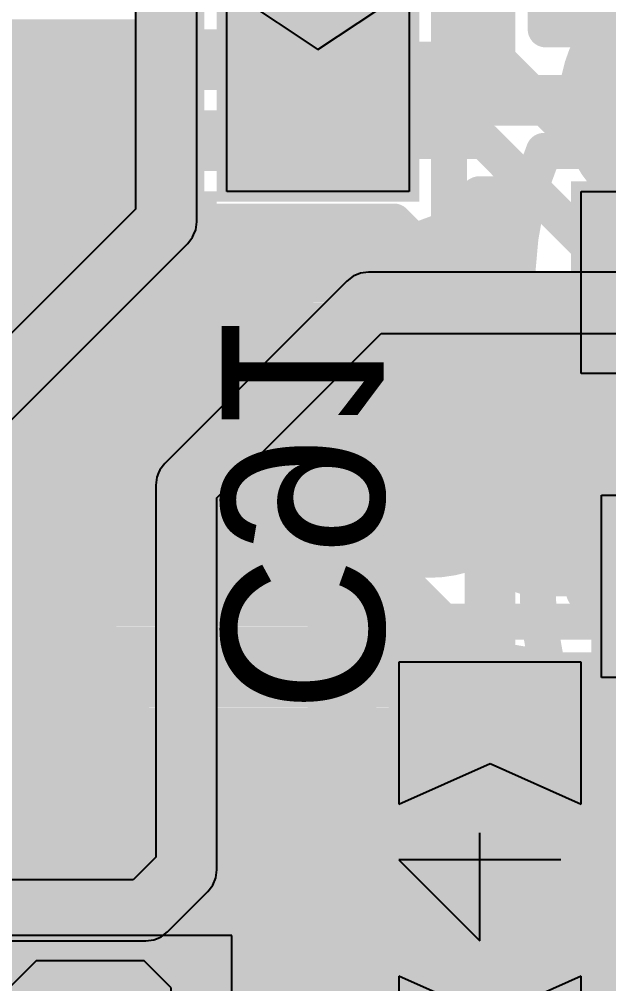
# Model space of a CAD drawing. Header units: millimetres. Extents: x 0.11 to 5.67, y 0.55 to 4.24.
# Drawn here: x 4.7293 to 4.8439, y 2.6658 to 2.8533 of the extents above; entities that cross this region are included whole.
import ezdxf

# ---------------------------------------------------------------- set-up
doc = ezdxf.new("R2010")
doc.units = ezdxf.units.MM
doc.header["$MEASUREMENT"] = 0
for name, color, linetype in [('BottomLayer', 5, 'Continuous'), ('BottomOverlay', 54, 'Continuous'), ('BottomPaste', 16, 'Continuous'), ('BottomSolder', 6, 'Continuous'), ('InternalPlane1', 76, 'Continuous'), ('InternalPlane2', 16, 'Continuous'), ('Mechanical3', 76, 'Continuous'), ('MultiLayer', 9, 'Continuous'), ('TopLayer', 1, 'Continuous'), ('TopOverlay', 2, 'Continuous'), ('TopPaste', 8, 'Continuous'), ('TopSolder', 216, 'Continuous'), ('ViaHoleLayer', 16, 'Continuous')]:
    doc.layers.add(name, color=color, linetype=linetype)

# ---------------------------------------------------------------- blocks, each defined once
blk = doc.blocks.new('CC0603_B_21')
at = {"layer": 'BottomLayer'}
for points in [[(-0.05315, -0.01772), (-0.01378, -0.01772), (-0.05315, 0.01772), (-0.01378, 0.01772)], [(0.05315, 0.01772), (0.01378, 0.01772), (0.05315, -0.01772), (0.01378, -0.01772)]]:
    blk.add_solid(points, dxfattribs=at)
at = {"layer": 'BottomOverlay', "const_width": 0.00701}
for points in [[(-0.06031, -0.02558, -0.201181), (-0.06035, 0.02547)], [(0.06042, 0.02547, -0.201181), (0.06038, -0.02558)]]:
    blk.add_lwpolyline(points, format="xyb", dxfattribs=at)
at = {"layer": 'BottomOverlay', "const_width": 0.0035}
for points in [[(-0.0621, 0.02547, 1), (-0.0586, 0.02547, 1)], [(-0.06172, 0.0255, 1), (-0.05821, 0.0255, 1)], [(0.05828, 0.0255, 1), (0.06179, 0.0255, 1)], [(0.05867, 0.02547, 1), (0.06217, 0.02547, 1)], [(-0.06206, -0.02558, 1), (-0.05856, -0.02558, 1)], [(-0.06179, -0.02559, 1), (-0.05829, -0.02559, 1)], [(0.05829, -0.02559, 1), (0.06179, -0.02559, 1)], [(0.05863, -0.02558, 1), (0.06213, -0.02558, 1)]]:
    blk.add_lwpolyline(points, format="xyb", close=True, dxfattribs=at)
at = {"layer": 'BottomOverlay', "const_width": 0.00701}
for points in [[(0.06004, 0.0255), (-0.05996, 0.0255)], [(0.06004, -0.02559), (-0.06004, -0.02559)]]:
    blk.add_lwpolyline(points, dxfattribs=at)
at = {"layer": 'BottomPaste'}
for p, q in [((-0.05315, -0.01772), (-0.05315, 0.01772)), ((-0.05315, 0.01772), (-0.01378, 0.01772)), ((-0.01378, 0.01772), (-0.02559, 0)), ((0.02559, 0), (0.01378, 0.01772)), ((0.01378, 0.01772), (0.05315, 0.01772)), ((0.05315, 0.01772), (0.05315, -0.01772)), ((-0.02559, 0), (-0.01378, -0.01772)), ((0.01378, -0.01772), (0.02559, 0)), ((-0.01378, -0.01772), (-0.05315, -0.01772)), ((0.05315, -0.01772), (0.01378, -0.01772))]:
    blk.add_line(p, q, dxfattribs=at)
at = {"layer": 'BottomSolder'}
for points in [[(-0.05512, -0.01969), (-0.01181, -0.01969), (-0.05512, 0.01969), (-0.01181, 0.01969)], [(0.05512, 0.01969), (0.01181, 0.01969), (0.05512, -0.01969), (0.01181, -0.01969)]]:
    blk.add_solid(points, dxfattribs=at)
at = {"layer": 'Mechanical3'}
for p, q in [((-0.0561, 0.0105), (-0.05085, 0.01575)), ((-0.05085, 0.01575), (-0.04036, 0.01575)), ((-0.04036, 0.01575), (-0.03511, 0.0105)), ((-0.02462, 0.0105), (-0.01937, 0.01575)), ((-0.01937, 0.01575), (-0.00887, 0.01575)), ((-0.00887, 0.01575), (-0.00363, 0.0105)), ((0.02786, 0.01575), (0.00687, 0.01575)), ((0.00687, 0.01575), (0.02786, -0.00524)), ((-0.0561, -0.01049), (-0.0561, 0.0105)), ((-0.00363, 0.0105), (-0.00363, -0.01049)), ((-0.02462, -0.00524), (-0.01937, 0.00001)), ((-0.01937, 0.00001), (-0.00363, 0.00001)), ((-0.02462, -0.01049), (-0.02462, -0.00524)), ((0.02786, -0.00524), (0.02786, -0.01049)), ((-0.05085, -0.01574), (-0.0561, -0.01049)), ((-0.03511, -0.01049), (-0.04036, -0.01574)), ((-0.01937, -0.01574), (-0.02462, -0.01049)), ((-0.00363, -0.01049), (-0.00887, -0.01574)), ((0.01212, -0.01574), (0.00687, -0.01049)), ((0.02786, -0.01049), (0.02261, -0.01574)), ((-0.04036, -0.01574), (-0.05085, -0.01574)), ((-0.00887, -0.01574), (-0.01937, -0.01574)), ((0.02261, -0.01574), (0.01212, -0.01574))]:
    blk.add_line(p, q, dxfattribs=at)
blk = doc.blocks.new('CC0603_B_22')
at = {"layer": 'BottomLayer'}
for points in [[(-0.05315, -0.01772), (-0.01378, -0.01772), (-0.05315, 0.01772), (-0.01378, 0.01772)], [(0.05315, 0.01772), (0.01378, 0.01772), (0.05315, -0.01772), (0.01378, -0.01772)]]:
    blk.add_solid(points, dxfattribs=at)
at = {"layer": 'BottomOverlay', "const_width": 0.00701}
for points in [[(-0.06031, -0.02558, -0.201181), (-0.06035, 0.02547)], [(0.06042, 0.02547, -0.201181), (0.06038, -0.02558)]]:
    blk.add_lwpolyline(points, format="xyb", dxfattribs=at)
at = {"layer": 'BottomOverlay', "const_width": 0.0035}
for points in [[(-0.0621, 0.02547, 1), (-0.0586, 0.02547, 1)], [(-0.06172, 0.0255, 1), (-0.05821, 0.0255, 1)], [(0.05828, 0.0255, 1), (0.06179, 0.0255, 1)], [(0.05867, 0.02547, 1), (0.06217, 0.02547, 1)], [(-0.06206, -0.02558, 1), (-0.05856, -0.02558, 1)], [(-0.06179, -0.02559, 1), (-0.05829, -0.02559, 1)], [(0.05829, -0.02559, 1), (0.06179, -0.02559, 1)], [(0.05863, -0.02558, 1), (0.06213, -0.02558, 1)]]:
    blk.add_lwpolyline(points, format="xyb", close=True, dxfattribs=at)
at = {"layer": 'BottomOverlay', "const_width": 0.00701}
for points in [[(0.06004, 0.0255), (-0.05996, 0.0255)], [(0.06004, -0.02559), (-0.06004, -0.02559)]]:
    blk.add_lwpolyline(points, dxfattribs=at)
at = {"layer": 'BottomPaste'}
for p, q in [((-0.05315, -0.01772), (-0.05315, 0.01772)), ((-0.05315, 0.01772), (-0.01378, 0.01772)), ((-0.01378, 0.01772), (-0.02559, 0)), ((0.02559, 0), (0.01378, 0.01772)), ((0.01378, 0.01772), (0.05315, 0.01772)), ((0.05315, 0.01772), (0.05315, -0.01772)), ((-0.02559, 0), (-0.01378, -0.01772)), ((0.01378, -0.01772), (0.02559, 0)), ((-0.01378, -0.01772), (-0.05315, -0.01772)), ((0.05315, -0.01772), (0.01378, -0.01772))]:
    blk.add_line(p, q, dxfattribs=at)
at = {"layer": 'BottomSolder'}
for points in [[(-0.05512, -0.01969), (-0.01181, -0.01969), (-0.05512, 0.01969), (-0.01181, 0.01969)], [(0.05512, 0.01969), (0.01181, 0.01969), (0.05512, -0.01969), (0.01181, -0.01969)]]:
    blk.add_solid(points, dxfattribs=at)
at = {"layer": 'Mechanical3'}
for p, q in [((-0.0561, 0.0105), (-0.05085, 0.01575)), ((-0.05085, 0.01575), (-0.04036, 0.01575)), ((-0.04036, 0.01575), (-0.03511, 0.0105)), ((-0.02462, 0.0105), (-0.01937, 0.01575)), ((-0.01937, 0.01575), (-0.00887, 0.01575)), ((-0.00887, 0.01575), (-0.00363, 0.0105)), ((0.00687, 0.01575), (0.01736, 0.01575)), ((0.01736, 0.01575), (0.01212, 0.01575)), ((0.01212, 0.01575), (0.01212, -0.01574)), ((-0.0561, -0.01049), (-0.0561, 0.0105)), ((-0.00363, 0.0105), (-0.00363, -0.01049)), ((-0.02462, -0.00524), (-0.01937, 0.00001)), ((-0.01937, 0.00001), (-0.00363, 0.00001)), ((-0.02462, -0.01049), (-0.02462, -0.00524)), ((-0.05085, -0.01574), (-0.0561, -0.01049)), ((-0.03511, -0.01049), (-0.04036, -0.01574)), ((-0.01937, -0.01574), (-0.02462, -0.01049)), ((-0.00363, -0.01049), (-0.00887, -0.01574)), ((0.01212, -0.01574), (0.00687, -0.01049)), ((-0.04036, -0.01574), (-0.05085, -0.01574)), ((-0.00887, -0.01574), (-0.01937, -0.01574))]:
    blk.add_line(p, q, dxfattribs=at)
blk = doc.blocks.new('RC0603_B_120')
at = {"layer": 'BottomLayer'}
for points in [[(-0.04429, -0.01772), (-0.01673, -0.01772), (-0.04429, 0.01772), (-0.01673, 0.01772)], [(0.04427, 0.01772), (0.01671, 0.01772), (0.04427, -0.01772), (0.01671, -0.01772)]]:
    blk.add_solid(points, dxfattribs=at)
at = {"layer": 'BottomOverlay', "const_width": 0.00701}
for points in [[(-0.05217, 0.02559), (-0.05217, -0.02559)], [(0.05217, 0.02559), (-0.05217, 0.02559)], [(0.05217, 0.02559), (0.05217, -0.02559)], [(0.05217, -0.02559), (-0.05217, -0.02559)]]:
    blk.add_lwpolyline(points, dxfattribs=at)
at = {"layer": 'BottomOverlay', "const_width": 0.0035}
for points in [[(-0.05392, 0.02559, 1), (-0.05041, 0.02559, 1)], [(-0.05392, 0.02559, 1), (-0.05041, 0.02559, 1)], [(0.05041, 0.02559, 1), (0.05392, 0.02559, 1)], [(0.05041, 0.02559, 1), (0.05392, 0.02559, 1)], [(-0.05392, -0.02559, 1), (-0.05041, -0.02559, 1)], [(-0.05392, -0.02559, 1), (-0.05041, -0.02559, 1)], [(0.05041, -0.02559, 1), (0.05392, -0.02559, 1)], [(0.05041, -0.02559, 1), (0.05392, -0.02559, 1)]]:
    blk.add_lwpolyline(points, format="xyb", close=True, dxfattribs=at)
at = {"layer": 'BottomPaste'}
for p, q in [((-0.04429, -0.01772), (-0.04429, 0.01772)), ((-0.04429, 0.01772), (-0.01673, 0.01772)), ((-0.01673, 0.01772), (-0.02461, 0)), ((0.02458, 0), (0.01671, 0.01772)), ((0.01671, 0.01772), (0.04427, 0.01772)), ((0.04427, 0.01772), (0.04427, -0.01772)), ((-0.02461, 0), (-0.01673, -0.01772)), ((0.01671, -0.01772), (0.02458, 0)), ((-0.01673, -0.01772), (-0.04429, -0.01772)), ((0.04427, -0.01772), (0.01671, -0.01772))]:
    blk.add_line(p, q, dxfattribs=at)
at = {"layer": 'BottomSolder'}
for points in [[(-0.04626, -0.01969), (-0.01476, -0.01969), (-0.04626, 0.01969), (-0.01476, 0.01969)], [(0.04624, 0.01969), (0.01474, 0.01969), (0.04624, -0.01969), (0.01474, -0.01969)]]:
    blk.add_solid(points, dxfattribs=at)
at = {"layer": 'Mechanical3'}
for p, q in [((-0.04528, 0.01575), (-0.04528, -0.01574)), ((-0.03478, 0.00525), (-0.02429, 0.01575)), ((-0.00854, 0.01575), (-0.01379, 0.0105)), ((0.00195, 0.01575), (-0.00854, 0.01575)), ((0.0072, 0.0105), (0.00195, 0.01575)), ((0.0177, 0.0105), (0.02294, 0.01575)), ((0.02294, 0.01575), (0.03344, 0.01575)), ((0.03344, 0.01575), (0.03869, 0.0105)), ((0.0072, 0.00001), (0.0072, 0.0105)), ((0.0177, 0.00001), (0.0177, 0.0105)), ((0.03869, 0.0105), (0.03869, 0.00525)), ((-0.02953, 0.00525), (-0.04528, 0.00525)), ((-0.02429, 0.00001), (-0.02953, 0.00525)), ((0.03869, 0.00525), (0.03344, 0.00001)), ((-0.02429, -0.01049), (-0.02429, 0.00001)), ((-0.01379, -0.01574), (-0.01379, 0.00001)), ((-0.01379, 0.00001), (-0.00329, -0.00524)), ((0.00195, -0.00524), (0.0072, 0.00001)), ((0.02819, -0.01049), (0.0177, 0.00001)), ((0.03344, 0.00001), (0.0177, 0.00001)), ((-0.00329, -0.00524), (0.00195, -0.00524)), ((-0.02953, -0.01574), (-0.02429, -0.01049)), ((0.03869, -0.01574), (0.02819, -0.01049)), ((-0.04528, -0.01574), (-0.02953, -0.01574)), ((0.0072, -0.01574), (-0.01379, -0.01574))]:
    blk.add_line(p, q, dxfattribs=at)
blk = doc.blocks.new('L0603_179')
at = {"layer": 'Mechanical3'}
for p, q in [((-0.04134, 0.01771), (-0.04134, -0.01378)), ((0.00589, 0.01771), (-0.00985, 0.00196)), ((0.00589, -0.01378), (0.00589, 0.01771)), ((-0.00985, 0.00196), (0.01114, 0.00196)), ((-0.04134, -0.01378), (-0.02035, -0.01378))]:
    blk.add_line(p, q, dxfattribs=at)
at = {"layer": 'TopLayer'}
for points in [[(-0.04429, -0.01772), (-0.01673, -0.01772), (-0.04429, 0.01772), (-0.01673, 0.01772)], [(0.04427, 0.01772), (0.01671, 0.01772), (0.04427, -0.01772), (0.01671, -0.01772)]]:
    blk.add_solid(points, dxfattribs=at)
at = {"layer": 'TopOverlay', "const_width": 0.00701}
for points in [[(-0.05217, 0.02559), (0.05217, 0.02559)], [(-0.05217, 0.02559), (-0.05217, -0.02559)], [(0.05217, 0.02559), (0.05217, -0.02559)], [(-0.05217, -0.02559), (0.05217, -0.02559)]]:
    blk.add_lwpolyline(points, dxfattribs=at)
at = {"layer": 'TopOverlay', "const_width": 0.0035}
for points in [[(-0.05392, 0.02559, 1), (-0.05041, 0.02559, 1)], [(-0.05392, 0.02559, 1), (-0.05041, 0.02559, 1)], [(0.05041, 0.02559, 1), (0.05392, 0.02559, 1)], [(0.05041, 0.02559, 1), (0.05392, 0.02559, 1)], [(-0.05392, -0.02559, 1), (-0.05041, -0.02559, 1)], [(-0.05392, -0.02559, 1), (-0.05041, -0.02559, 1)], [(0.05041, -0.02559, 1), (0.05392, -0.02559, 1)], [(0.05041, -0.02559, 1), (0.05392, -0.02559, 1)]]:
    blk.add_lwpolyline(points, format="xyb", close=True, dxfattribs=at)
at = {"layer": 'TopPaste'}
for p, q in [((-0.04429, 0.01772), (-0.04429, -0.01772)), ((-0.01673, 0.01772), (-0.04429, 0.01772)), ((-0.02461, 0), (-0.01673, 0.01772)), ((0.04427, 0.01772), (0.01671, 0.01772)), ((0.01671, 0.01772), (0.02458, 0)), ((0.04427, -0.01772), (0.04427, 0.01772)), ((-0.01673, -0.01772), (-0.02461, 0)), ((0.02458, 0), (0.01671, -0.01772)), ((-0.04429, -0.01772), (-0.01673, -0.01772)), ((0.01671, -0.01772), (0.04427, -0.01772))]:
    blk.add_line(p, q, dxfattribs=at)
at = {"layer": 'TopSolder'}
for points in [[(-0.04626, -0.01969), (-0.01476, -0.01969), (-0.04626, 0.01969), (-0.01476, 0.01969)], [(0.04624, 0.01969), (0.01474, 0.01969), (0.04624, -0.01969), (0.01474, -0.01969)]]:
    blk.add_solid(points, dxfattribs=at)
blk = doc.blocks.new('QFN48_ISL_189')
at = {"layer": 'TopLayer'}
for points in [[(0.14862, 0.0128), (0.1565, 0.0128), (0.14862, 0.04035), (0.1565, 0.04035)], [(0.16437, 0.0128), (0.17224, 0.0128), (0.16437, 0.04035), (0.17224, 0.04035)], [(0.18012, 0.0128), (0.18799, 0.0128), (0.18012, 0.04035), (0.18799, 0.04035)], [(0.19587, 0.0128), (0.20374, 0.0128), (0.19587, 0.04035), (0.20374, 0.04035)]]:
    blk.add_solid(points, dxfattribs=at)
at = {"layer": 'TopOverlay', "const_width": 0.00787}
for points in [[(0.22638, 0.02756), (0.21161, 0.02756)], [(0.22638, 0.01083), (0.22638, 0.02756)]]:
    blk.add_lwpolyline(points, dxfattribs=at)
at = {"layer": 'TopOverlay', "const_width": 0.00394}
for points in [[(0.20965, 0.02756, 1), (0.21358, 0.02756, 1)], [(0.22441, 0.02756, 1), (0.22835, 0.02756, 1)], [(0.22441, 0.02756, 1), (0.22835, 0.02756, 1)], [(0.22441, 0.01083, 1), (0.22835, 0.01083, 1)]]:
    blk.add_lwpolyline(points, format="xyb", close=True, dxfattribs=at)
at = {"layer": 'TopPaste'}
for points in [[(0.14862, 0.0128), (0.1565, 0.0128), (0.14862, 0.04035), (0.1565, 0.04035)], [(0.16437, 0.0128), (0.17224, 0.0128), (0.16437, 0.04035), (0.17224, 0.04035)], [(0.18012, 0.0128), (0.18799, 0.0128), (0.18012, 0.04035), (0.18799, 0.04035)], [(0.19587, 0.0128), (0.20374, 0.0128), (0.19587, 0.04035), (0.20374, 0.04035)]]:
    blk.add_solid(points, dxfattribs=at)
at = {"layer": 'TopSolder'}
for points in [[(0.14665, 0.01083), (0.15846, 0.01083), (0.14665, 0.04232), (0.15846, 0.04232)], [(0.1624, 0.01083), (0.17421, 0.01083), (0.1624, 0.04232), (0.17421, 0.04232)], [(0.17815, 0.01083), (0.18996, 0.01083), (0.17815, 0.04232), (0.18996, 0.04232)], [(0.1939, 0.01083), (0.20571, 0.01083), (0.1939, 0.04232), (0.20571, 0.04232)], [(0.24213, -0.00591), (0.24213, 0.00591), (0.21063, -0.00591), (0.21063, 0.00591)]]:
    blk.add_solid(points, dxfattribs=at)
blk = doc.blocks.new('CC0603_B_224')
at = {"layer": 'BottomLayer'}
for points in [[(-0.05315, -0.01772), (-0.01378, -0.01772), (-0.05315, 0.01772), (-0.01378, 0.01772)], [(0.05315, 0.01772), (0.01378, 0.01772), (0.05315, -0.01772), (0.01378, -0.01772)]]:
    blk.add_solid(points, dxfattribs=at)
at = {"layer": 'BottomOverlay', "const_width": 0.00701}
for points in [[(-0.06031, -0.02558, -0.201181), (-0.06035, 0.02547)], [(0.06042, 0.02547, -0.201181), (0.06038, -0.02558)]]:
    blk.add_lwpolyline(points, format="xyb", dxfattribs=at)
at = {"layer": 'BottomOverlay', "const_width": 0.0035}
for points in [[(-0.0621, 0.02547, 1), (-0.0586, 0.02547, 1)], [(-0.06172, 0.0255, 1), (-0.05821, 0.0255, 1)], [(0.05828, 0.0255, 1), (0.06179, 0.0255, 1)], [(0.05867, 0.02547, 1), (0.06217, 0.02547, 1)], [(-0.06206, -0.02558, 1), (-0.05856, -0.02558, 1)], [(-0.06179, -0.02559, 1), (-0.05829, -0.02559, 1)], [(0.05829, -0.02559, 1), (0.06179, -0.02559, 1)], [(0.05863, -0.02558, 1), (0.06213, -0.02558, 1)]]:
    blk.add_lwpolyline(points, format="xyb", close=True, dxfattribs=at)
at = {"layer": 'BottomOverlay', "const_width": 0.00701}
for points in [[(0.06004, 0.0255), (-0.05996, 0.0255)], [(0.06004, -0.02559), (-0.06004, -0.02559)]]:
    blk.add_lwpolyline(points, dxfattribs=at)
at = {"layer": 'BottomPaste'}
for p, q in [((-0.05315, -0.01772), (-0.05315, 0.01772)), ((-0.05315, 0.01772), (-0.01378, 0.01772)), ((-0.01378, 0.01772), (-0.02559, 0)), ((0.02559, 0), (0.01378, 0.01772)), ((0.01378, 0.01772), (0.05315, 0.01772)), ((0.05315, 0.01772), (0.05315, -0.01772)), ((-0.02559, 0), (-0.01378, -0.01772)), ((0.01378, -0.01772), (0.02559, 0)), ((-0.01378, -0.01772), (-0.05315, -0.01772)), ((0.05315, -0.01772), (0.01378, -0.01772))]:
    blk.add_line(p, q, dxfattribs=at)
at = {"layer": 'BottomSolder'}
for points in [[(-0.05512, -0.01969), (-0.01181, -0.01969), (-0.05512, 0.01969), (-0.01181, 0.01969)], [(0.05512, 0.01969), (0.01181, 0.01969), (0.05512, -0.01969), (0.01181, -0.01969)]]:
    blk.add_solid(points, dxfattribs=at)
at = {"layer": 'Mechanical3'}
for p, q in [((-0.0561, 0.0105), (-0.05085, 0.01575)), ((-0.05085, 0.01575), (-0.04036, 0.01575)), ((-0.04036, 0.01575), (-0.03511, 0.0105)), ((-0.01937, 0.01575), (-0.02462, 0.0105)), ((-0.00887, 0.01575), (-0.01937, 0.01575)), ((-0.00363, 0.0105), (-0.00887, 0.01575)), ((0.01212, 0.01575), (0.00687, 0.0105)), ((0.02261, 0.01575), (0.01212, 0.01575)), ((0.02786, 0.0105), (0.02261, 0.01575)), ((-0.0561, -0.01049), (-0.0561, 0.0105)), ((-0.00363, 0.00001), (-0.00363, 0.0105)), ((0.00687, 0.0105), (0.00687, 0.00525)), ((0.02786, 0.00525), (0.02786, 0.0105)), ((0.00687, 0.00525), (0.01212, 0.00001)), ((0.02261, 0.00001), (0.02786, 0.00525)), ((-0.02462, -0.01574), (-0.02462, 0.00001)), ((-0.02462, 0.00001), (-0.01412, -0.00524)), ((-0.00887, -0.00524), (-0.00363, 0.00001)), ((0.01212, 0.00001), (0.00687, -0.00524)), ((0.01212, 0.00001), (0.02261, 0.00001)), ((0.02786, -0.00524), (0.02261, 0.00001)), ((-0.01412, -0.00524), (-0.00887, -0.00524)), ((0.00687, -0.00524), (0.00687, -0.01049)), ((0.02786, -0.01049), (0.02786, -0.00524)), ((-0.05085, -0.01574), (-0.0561, -0.01049)), ((-0.03511, -0.01049), (-0.04036, -0.01574)), ((0.00687, -0.01049), (0.01212, -0.01574)), ((0.02261, -0.01574), (0.02786, -0.01049)), ((-0.04036, -0.01574), (-0.05085, -0.01574)), ((-0.00363, -0.01574), (-0.02462, -0.01574)), ((0.01212, -0.01574), (0.02261, -0.01574))]:
    blk.add_line(p, q, dxfattribs=at)
blk = doc.blocks.new('CC0805_226')
at = {"layer": 'Mechanical3'}
for p, q in [((-0.0479, 0.01672), (-0.05315, 0.01147)), ((-0.03741, 0.01672), (-0.0479, 0.01672)), ((-0.03216, 0.01147), (-0.03741, 0.01672)), ((-0.00067, 0.01672), (-0.02166, 0.01672)), ((-0.02166, 0.01672), (-0.02166, 0.00098)), ((0.03081, 0.01672), (0.02032, 0.01147)), ((-0.05315, 0.01147), (-0.05315, -0.00952)), ((0.02032, 0.01147), (0.00982, 0.00098)), ((-0.02166, 0.00098), (-0.01117, 0.00623)), ((-0.01117, 0.00623), (-0.00592, 0.00623)), ((-0.00592, 0.00623), (-0.00067, 0.00098)), ((-0.00067, 0.00098), (-0.00067, -0.00952)), ((0.00982, 0.00098), (0.00982, -0.00952)), ((0.02557, 0.00098), (0.00982, 0.00098)), ((0.03081, -0.00427), (0.02557, 0.00098)), ((0.03081, -0.00952), (0.03081, -0.00427)), ((-0.05315, -0.00952), (-0.0479, -0.01476)), ((-0.03741, -0.01476), (-0.03216, -0.00952)), ((-0.01642, -0.01476), (-0.02166, -0.00952)), ((-0.00067, -0.00952), (-0.00592, -0.01476)), ((0.00982, -0.00952), (0.01507, -0.01476)), ((0.02557, -0.01476), (0.03081, -0.00952)), ((-0.0479, -0.01476), (-0.03741, -0.01476)), ((-0.00592, -0.01476), (-0.01642, -0.01476)), ((0.01507, -0.01476), (0.02557, -0.01476))]:
    blk.add_line(p, q, dxfattribs=at)
at = {"layer": 'TopLayer'}
for points in [[(-0.05807, 0.02854), (-0.05807, -0.02854), (-0.0128, 0.02854), (-0.0128, -0.02854)], [(0.05807, -0.02854), (0.05807, 0.02854), (0.0128, -0.02854), (0.0128, 0.02854)]]:
    blk.add_solid(points, dxfattribs=at)
at = {"layer": 'TopOverlay', "const_width": 0.00394}
for points in [[(-0.06496, -0.03543), (-0.06496, 0.03543)], [(0.06496, 0.03543), (-0.06496, 0.03543)], [(0.06496, -0.03543), (0.06496, 0.03543)], [(0.06496, -0.03543), (-0.06496, -0.03543)]]:
    blk.add_lwpolyline(points, dxfattribs=at)
at = {"layer": 'TopOverlay', "const_width": 0.00197}
for points in [[(-0.06594, 0.03543, 1), (-0.06398, 0.03543, 1)], [(-0.06594, 0.03543, 1), (-0.06398, 0.03543, 1)], [(0.06398, 0.03543, 1), (0.06594, 0.03543, 1)], [(0.06398, 0.03543, 1), (0.06594, 0.03543, 1)], [(-0.06594, -0.03543, 1), (-0.06398, -0.03543, 1)], [(-0.06594, -0.03543, 1), (-0.06398, -0.03543, 1)], [(0.06398, -0.03543, 1), (0.06594, -0.03543, 1)], [(0.06398, -0.03543, 1), (0.06594, -0.03543, 1)]]:
    blk.add_lwpolyline(points, format="xyb", close=True, dxfattribs=at)
at = {"layer": 'TopPaste'}
for p, q in [((-0.0128, 0.02854), (-0.05807, 0.02854)), ((-0.05807, 0.02854), (-0.05807, -0.02854)), ((-0.02559, 0), (-0.0128, 0.02854)), ((0.05807, 0.02854), (0.0128, 0.02854)), ((0.0128, 0.02854), (0.02559, 0)), ((0.05807, -0.02854), (0.05807, 0.02854)), ((-0.0128, -0.02854), (-0.02559, 0)), ((0.02559, 0), (0.0128, -0.02854)), ((-0.05807, -0.02854), (-0.0128, -0.02854)), ((0.0128, -0.02854), (0.05807, -0.02854))]:
    blk.add_line(p, q, dxfattribs=at)
at = {"layer": 'TopSolder'}
for points in [[(-0.06004, 0.03051), (-0.06004, -0.03051), (-0.01083, 0.03051), (-0.01083, -0.03051)], [(0.06004, -0.03051), (0.06004, 0.03051), (0.01083, -0.03051), (0.01083, 0.03051)]]:
    blk.add_solid(points, dxfattribs=at)

msp = doc.modelspace()

# ---------------------------------------------------------------- linework, layer by layer
at = {"layer": 'BottomLayer'}
for points, const_width in [([(4.82087, 2.84154), (4.82087, 2.95276)], 0.00984), ([(4.75591, 2.8061), (4.75591, 2.87303)], 0.00787), ([(4.67717, 2.8494), (4.75591, 2.8494)], 0.00787), ([(4.82087, 2.84154), (4.8248, 2.8376)], 0.00984), ([(4.67717, 2.84153), (4.75591, 2.84153)], 0.00787), ([(4.7874, 2.83957), (4.78937, 2.8376)], 0.00984), ([(4.78937, 2.8376), (4.8248, 2.8376)], 0.00984), ([(4.8248, 2.8376), (4.86024, 2.8376)], 0.00984), ([(4.67717, 2.83365), (4.75591, 2.83365)], 0.00787), ([(4.67717, 2.82578), (4.75591, 2.82578)], 0.00787), ([(4.67717, 2.81791), (4.75591, 2.81791)], 0.00787), ([(4.8189, 2.8061), (4.8189, 2.8189)], 0.00787), ([(4.8189, 2.8189), (4.8248, 2.8189)], 0.00787), ([(4.8189, 2.81791), (4.8248, 2.81791)], 0.00787), ([(4.8248, 2.79084), (4.8248, 2.8189)], 0.00787), ([(4.67717, 2.81003), (4.75591, 2.81003)], 0.00787), ([(4.8189, 2.81003), (4.8248, 2.81003)], 0.00787), ([(4.75591, 2.8061), (4.8189, 2.8061)], 0.00787), ([(4.67717, 2.80216), (4.8248, 2.80216)], 0.00787), ([(4.67913, 2.79428), (4.7992, 2.79428)], 0.00787), ([(4.81891, 2.79428), (4.8248, 2.79428)], 0.00787), ([(4.67913, 2.78641), (4.78888, 2.78641)], 0.00787), ([(4.67913, 2.77854), (4.7847, 2.77854)], 0.00787), ([(4.80906, 2.77067), (4.81012, 2.77067)], 0.01969), ([(4.81012, 2.77067), (4.82981, 2.75098)], 0.01969), ([(4.67913, 2.77066), (4.78346, 2.77066)], 0.00787), ([(4.67913, 2.76279), (4.78471, 2.76279)], 0.00787), ([(4.82981, 2.75098), (4.85433, 2.75098)], 0.01969), ([(4.67913, 2.75491), (4.78889, 2.75491)], 0.00787), ([(4.67913, 2.74704), (4.79923, 2.74704)], 0.00787), ([(4.80101, 2.74638), (4.8131, 2.73428)], 0.00787), ([(4.73755, 2.73917), (4.80822, 2.73917)], 0.00787), ([(4.74623, 2.73129), (4.81676, 2.73129)], 0.00787), ([(4.82874, 2.71161), (4.82874, 2.72739)], 0.00787), ([(4.74986, 2.72342), (4.82874, 2.72342)], 0.00787), ([(4.75071, 2.71554), (4.82874, 2.71554)], 0.00787), ([(4.82874, 2.71161), (4.89567, 2.71161)], 0.00787), ([(4.74906, 2.70767), (5.19094, 2.70767)], 0.00787), ([(4.74429, 2.6998), (5.19094, 2.6998)], 0.00787), ([(4.73122, 2.69192), (5.19094, 2.69192)], 0.00787), ([(4.67821, 2.68405), (5.19094, 2.68405)], 0.00787), ([(4.67185, 2.67617), (5.19094, 2.67617)], 0.00787), ([(4.57843, 2.6683), (5.19094, 2.6683)], 0.00787)]:
    msp.add_lwpolyline(points, dxfattribs=dict(at, const_width=const_width))
for points, const_width in [([(4.75394, 2.8494, 1), (4.75787, 2.8494, 1)], 0.00394), ([(4.81841, 2.84154, 1), (4.82333, 2.84154, 1)], 0.00492), ([(4.81841, 2.84154, 1), (4.82333, 2.84154, 1)], 0.00492), ([(4.75394, 2.84153, 1), (4.75787, 2.84153, 1)], 0.00394), ([(4.78494, 2.83957, 1), (4.78986, 2.83957, 1)], 0.00492), ([(4.78691, 2.8376, 1), (4.79183, 2.8376, 1)], 0.00492), ([(4.78691, 2.8376, 1), (4.79183, 2.8376, 1)], 0.00492), ([(4.82234, 2.8376, 1), (4.82726, 2.8376, 1)], 0.00492), ([(4.82234, 2.8376, 1), (4.82726, 2.8376, 1)], 0.00492), ([(4.82234, 2.8376, 1), (4.82726, 2.8376, 1)], 0.00492), ([(4.75394, 2.83365, 1), (4.75787, 2.83365, 1)], 0.00394), ([(4.75394, 2.82578, 1), (4.75787, 2.82578, 1)], 0.00394), ([(4.75394, 2.81791, 1), (4.75787, 2.81791, 1)], 0.00394), ([(4.81693, 2.8189, 1), (4.82087, 2.8189, 1)], 0.00394), ([(4.81693, 2.8189, 1), (4.82087, 2.8189, 1)], 0.00394), ([(4.81693, 2.81791, 1), (4.82087, 2.81791, 1)], 0.00394), ([(4.82283, 2.8189, 1), (4.82677, 2.8189, 1)], 0.00394), ([(4.82283, 2.8189, 1), (4.82677, 2.8189, 1)], 0.00394), ([(4.82283, 2.81791, 1), (4.82677, 2.81791, 1)], 0.00394), ([(4.75394, 2.81003, 1), (4.75787, 2.81003, 1)], 0.00394), ([(4.81693, 2.81003, 1), (4.82087, 2.81003, 1)], 0.00394), ([(4.82283, 2.81003, 1), (4.82677, 2.81003, 1)], 0.00394), ([(4.75394, 2.8061, 1), (4.75787, 2.8061, 1)], 0.00394), ([(4.75394, 2.8061, 1), (4.75787, 2.8061, 1)], 0.00394), ([(4.81693, 2.8061, 1), (4.82087, 2.8061, 1)], 0.00394), ([(4.81693, 2.8061, 1), (4.82087, 2.8061, 1)], 0.00394), ([(4.82283, 2.80216, 1), (4.82677, 2.80216, 1)], 0.00394), ([(4.79723, 2.79428, 1), (4.80116, 2.79428, 1)], 0.00394), ([(4.81695, 2.79428, 1), (4.82088, 2.79428, 1)], 0.00394), ([(4.82283, 2.79428, 1), (4.82677, 2.79428, 1)], 0.00394), ([(4.82283, 2.79084, 1), (4.82677, 2.79084, 1)], 0.00394), ([(4.82283, 2.79084, 1), (4.82677, 2.79084, 1)], 0.00394), ([(4.78691, 2.78641, 1), (4.79085, 2.78641, 1)], 0.00394), ([(4.78274, 2.77854, 1), (4.78667, 2.77854, 1)], 0.00394), ([(4.80315, 2.77067, 1), (4.81496, 2.77067, 1)], 0.01181), ([(4.80413, 2.77067, 1), (4.81398, 2.77067, 1)], 0.00984), ([(4.8052, 2.77067, 1), (4.81504, 2.77067, 1)], 0.00984), ([(4.8052, 2.77067, 1), (4.81504, 2.77067, 1)], 0.00984), ([(4.7815, 2.77066, 1), (4.78543, 2.77066, 1)], 0.00394), ([(4.78274, 2.76279, 1), (4.78668, 2.76279, 1)], 0.00394), ([(4.82488, 2.75098, 1), (4.83473, 2.75098, 1)], 0.00984), ([(4.82488, 2.75098, 1), (4.83473, 2.75098, 1)], 0.00984), ([(4.78692, 2.75491, 1), (4.79086, 2.75491, 1)], 0.00394), ([(4.79726, 2.74704, 1), (4.8012, 2.74704, 1)], 0.00394), ([(4.79904, 2.74638, 1), (4.80297, 2.74638, 1)], 0.00394), ([(4.79904, 2.74638, 1), (4.80297, 2.74638, 1)], 0.00394), ([(4.75074, 2.71678, 1), (4.69956, 2.71678, 1)], 0.00787), ([(4.73558, 2.73917, 1), (4.73952, 2.73917, 1)], 0.00394), ([(4.80625, 2.73917, 1), (4.81019, 2.73917, 1)], 0.00394), ([(4.81113, 2.73428, 1), (4.81507, 2.73428, 1)], 0.00394), ([(4.81113, 2.73428, 1), (4.81507, 2.73428, 1)], 0.00394), ([(4.81113, 2.73428, 1), (4.81507, 2.73428, 1)], 0.00394), ([(4.74426, 2.73129, 1), (4.74819, 2.73129, 1)], 0.00394), ([(4.81479, 2.73129, 1), (4.81873, 2.73129, 1)], 0.00394), ([(4.82677, 2.72739, 1), (4.83071, 2.72739, 1)], 0.00394), ([(4.82677, 2.72739, 1), (4.83071, 2.72739, 1)], 0.00394), ([(4.82677, 2.72739, 1), (4.83071, 2.72739, 1)], 0.00394), ([(4.71924, 2.71678, 1), (4.73105, 2.71678, 1)], 0.01181), ([(4.74789, 2.72342, 1), (4.75183, 2.72342, 1)], 0.00394), ([(4.82677, 2.72342, 1), (4.83071, 2.72342, 1)], 0.00394), ([(4.74877, 2.71678, 1), (4.75271, 2.71678, 1)], 0.00394), ([(4.74874, 2.71554, 1), (4.75268, 2.71554, 1)], 0.00394), ([(4.82677, 2.71554, 1), (4.83071, 2.71554, 1)], 0.00394), ([(4.82677, 2.71161, 1), (4.83071, 2.71161, 1)], 0.00394), ([(4.82677, 2.71161, 1), (4.83071, 2.71161, 1)], 0.00394), ([(4.74709, 2.70767, 1), (4.75103, 2.70767, 1)], 0.00394), ([(4.74232, 2.6998, 1), (4.74626, 2.6998, 1)], 0.00394), ([(4.72925, 2.69192, 1), (4.73319, 2.69192, 1)], 0.00394)]:
    msp.add_lwpolyline(points, format="xyb", close=True, dxfattribs=dict(at, const_width=const_width))
at = {"layer": 'BottomLayer', "const_width": 0.00787}
for points in [[(4.80101, 2.74638, -1.188021), (4.8248, 2.79084)], [(4.82874, 2.72739, -0.187215), (4.8131, 2.73428)], [(4.82874, 2.72739, -0.187215), (4.8131, 2.73428)]]:
    msp.add_lwpolyline(points, format="xyb", dxfattribs=at)
at = {"layer": 'InternalPlane1', "const_width": 0.02591}
for points in [[(4.84728, 2.8376, 1), (4.87319, 2.8376, 1)], [(4.7961, 2.77067, 1), (4.82201, 2.77067, 1)], [(4.7122, 2.71678, 1), (4.7381, 2.71678, 1)]]:
    msp.add_lwpolyline(points, format="xyb", close=True, dxfattribs=at)
at = {"layer": 'InternalPlane2'}
for p, q in [((4.76383, 2.81398), (4.76383, 2.98327)), ((4.75192, 2.9808), (4.75192, 2.81644)), ((4.75192, 2.81644), (4.71997, 2.7845)), ((4.76321, 2.81142), (4.76363, 2.81243)), ((4.76363, 2.81243), (4.76383, 2.81398)), ((4.76209, 2.80976), (4.76303, 2.811)), ((4.76303, 2.811), (4.76321, 2.81142)), ((4.72665, 2.77433), (4.76209, 2.80976)), ((4.79427, 2.80339), (4.79303, 2.80244)), ((4.7957, 2.80398), (4.79427, 2.80339)), ((4.79724, 2.80418), (4.7957, 2.80398)), ((4.89714, 2.80418), (4.79724, 2.80418)), ((4.79303, 2.80244), (4.7576, 2.76701)), ((4.76777, 2.76033), (4.79971, 2.79227)), ((4.79971, 2.79227), (4.89961, 2.79227)), ((4.75665, 2.76577), (4.75641, 2.76518)), ((4.7576, 2.76701), (4.75665, 2.76577)), ((4.75606, 2.76434), (4.75585, 2.7628)), ((4.75641, 2.76518), (4.75606, 2.76434)), ((4.75585, 2.7628), (4.75585, 2.69046)), ((4.76777, 2.68799), (4.76777, 2.76033)), ((4.75585, 2.69046), (4.75147, 2.68607)), ((4.76756, 2.68645), (4.76777, 2.68799)), ((4.75147, 2.68607), (4.72097, 2.68607)), ((4.76602, 2.68378), (4.76697, 2.68501)), ((4.76697, 2.68501), (4.76756, 2.68645)), ((4.75815, 2.67591), (4.76602, 2.68378)), ((4.75692, 2.67496), (4.75815, 2.67591)), ((4.7185, 2.67416), (4.75394, 2.67416)), ((4.75394, 2.67416), (4.75548, 2.67436)), ((4.75548, 2.67436), (4.75632, 2.67471)), ((4.75632, 2.67471), (4.75692, 2.67496))]:
    msp.add_line(p, q, dxfattribs=at)
at = {"layer": 'InternalPlane2', "const_width": 0.01181}
for points in [[(4.75787, 2.81398), (4.75787, 2.98327)], [(4.72244, 2.77854), (4.75787, 2.81398)], [(4.76181, 2.7628), (4.79724, 2.79823)], [(4.79724, 2.79823), (4.89961, 2.79823)], [(4.76181, 2.68799), (4.76181, 2.7628)], [(4.75394, 2.68012), (4.76181, 2.68799)], [(4.7185, 2.68012), (4.75394, 2.68012)]]:
    msp.add_lwpolyline(points, dxfattribs=at)
at = {"layer": 'InternalPlane2'}
for points, const_width in [([(4.70063, 2.81004, 1), (4.72654, 2.81004, 1)], 0.02591), ([(4.75492, 2.81398, 1), (4.76083, 2.81398, 1)], 0.00591), ([(4.75492, 2.81398, 1), (4.76083, 2.81398, 1)], 0.00591), ([(4.79429, 2.79823, 1), (4.8002, 2.79823, 1)], 0.00591), ([(4.79429, 2.79823, 1), (4.8002, 2.79823, 1)], 0.00591), ([(4.75886, 2.7628, 1), (4.76476, 2.7628, 1)], 0.00591), ([(4.75886, 2.7628, 1), (4.76476, 2.7628, 1)], 0.00591), ([(4.75886, 2.68799, 1), (4.76476, 2.68799, 1)], 0.00591), ([(4.75886, 2.68799, 1), (4.76476, 2.68799, 1)], 0.00591), ([(4.75098, 2.68012, 1), (4.75689, 2.68012, 1)], 0.00591), ([(4.75098, 2.68012, 1), (4.75689, 2.68012, 1)], 0.00591)]:
    msp.add_lwpolyline(points, format="xyb", close=True, dxfattribs=dict(at, const_width=const_width))
at = {"layer": 'MultiLayer', "const_width": 0.01181}
for points in [[(4.80315, 2.77067, 1), (4.81496, 2.77067, 1)], [(4.71924, 2.71678, 1), (4.73105, 2.71678, 1)]]:
    msp.add_lwpolyline(points, format="xyb", close=True, dxfattribs=at)
at = {"layer": 'TopLayer'}
for points, const_width in [([(4.83661, 2.86122), (4.86024, 2.8376)], 0.00709), ([(4.75197, 2.84547), (4.8223, 2.84547)], 0.00709), ([(4.8223, 2.84547), (4.85379, 2.81398)], 0.00709), ([(4.75197, 2.82972), (4.81967, 2.82972)], 0.00709), ([(4.81967, 2.82972), (4.84841, 2.80098)], 0.00709), ([(4.75197, 2.81398), (4.80216, 2.81398)], 0.00709), ([(4.80216, 2.81398), (4.80906, 2.80709)], 0.00709), ([(4.80906, 2.77067), (4.80906, 2.80709)], 0.00709), ([(4.75197, 2.79823), (4.7815, 2.79823)], 0.00709), ([(4.7815, 2.79823), (4.80906, 2.77067)], 0.00709), ([(4.82638, 2.78951), (4.82638, 2.79852)], 0.00787), ([(4.82638, 2.79852), (4.83616, 2.78874)], 0.00787), ([(4.82638, 2.79428), (4.83061, 2.79428)], 0.00787), ([(4.82923, 2.78641), (4.83905, 2.78641)], 0.00787), ([(4.74311, 2.74409), (4.74311, 2.78051)], 0.00787), ([(4.74311, 2.78051), (4.77471, 2.78051)], 0.00787), ([(4.77471, 2.78051), (4.78349, 2.77174)], 0.00787), ([(4.74311, 2.77854), (4.77669, 2.77854)], 0.00787), ([(4.83341, 2.77854), (4.9263, 2.77854)], 0.00787), ([(4.80906, 2.77067), (4.82087, 2.75886)], 0.00984), ([(4.74311, 2.77066), (4.78346, 2.77066)], 0.00787), ([(4.83537, 2.77066), (4.93417, 2.77066)], 0.00787), ([(4.74311, 2.76279), (4.78471, 2.76279)], 0.00787), ([(4.83915, 2.76279), (4.94204, 2.76279)], 0.00787), ([(4.82087, 2.71454), (4.82087, 2.75886)], 0.00984), ([(4.83957, 2.7421), (4.83957, 2.75886)], 0.00787), ([(4.74311, 2.75491), (4.78889, 2.75491)], 0.00787), ([(4.83957, 2.75491), (4.94685, 2.75491)], 0.00787), ([(4.74311, 2.74704), (4.79923, 2.74704)], 0.00787), ([(4.83957, 2.74704), (4.84941, 2.74704)], 0.00787), ([(4.80217, 2.7421), (4.80217, 2.74602)], 0.00787), ([(4.74272, 2.73539), (4.74272, 2.74409)], 0.00787), ([(4.78937, 2.7421), (4.80217, 2.7421)], 0.00787), ([(4.78937, 2.68698), (4.78937, 2.7421)], 0.00787), ([(4.83957, 2.7421), (4.84941, 2.7421)], 0.00787), ([(4.74272, 2.73917), (4.78937, 2.73917)], 0.00787), ([(4.74623, 2.73129), (4.78937, 2.73129)], 0.00787), ([(4.74986, 2.72342), (4.78937, 2.72342)], 0.00787), ([(4.71998, 2.72195), (4.73032, 2.71161)], 0.00709), ([(4.82087, 2.71454), (4.82137, 2.71505)], 0.01969), ([(4.82137, 2.71505), (4.89123, 2.71505)], 0.01969), ([(4.75122, 2.71554), (4.78937, 2.71554)], 0.00787), ([(4.73032, 2.71161), (4.73425, 2.70768)], 0.00984), ([(4.73425, 2.66043), (4.73425, 2.70768)], 0.00984), ([(4.75295, 2.68898), (4.75295, 2.70768)], 0.00787), ([(4.75295, 2.70767), (4.78937, 2.70767)], 0.00787), ([(4.75295, 2.6998), (4.78937, 2.6998)], 0.00787), ([(4.75295, 2.69192), (4.78937, 2.69192)], 0.00787), ([(4.75295, 2.68898), (4.78445, 2.68898)], 0.00787), ([(4.78445, 2.61614), (4.78445, 2.68898)], 0.00787), ([(4.78937, 2.68698), (4.84941, 2.68698)], 0.00787), ([(4.78445, 2.68405), (4.84941, 2.68405)], 0.00787), ([(4.78937, 2.6811), (4.84941, 2.6811)], 0.00787), ([(4.78937, 2.62598), (4.78937, 2.6811)], 0.00787), ([(4.78445, 2.67617), (4.78937, 2.67617)], 0.00787), ([(4.78445, 2.6683), (4.78937, 2.6683)], 0.00787)]:
    msp.add_lwpolyline(points, dxfattribs=dict(at, const_width=const_width))
for points, const_width in [([(4.7502, 2.84547, 1), (4.75374, 2.84547, 1)], 0.00354), ([(4.82052, 2.84547, 1), (4.82407, 2.84547, 1)], 0.00354), ([(4.82052, 2.84547, 1), (4.82407, 2.84547, 1)], 0.00354), ([(4.7502, 2.82972, 1), (4.75374, 2.82972, 1)], 0.00354), ([(4.8179, 2.82972, 1), (4.82144, 2.82972, 1)], 0.00354), ([(4.8179, 2.82972, 1), (4.82144, 2.82972, 1)], 0.00354), ([(4.7502, 2.81398, 1), (4.75374, 2.81398, 1)], 0.00354), ([(4.80039, 2.81398, 1), (4.80394, 2.81398, 1)], 0.00354), ([(4.80039, 2.81398, 1), (4.80394, 2.81398, 1)], 0.00354), ([(4.80728, 2.80709, 1), (4.81083, 2.80709, 1)], 0.00354), ([(4.80728, 2.80709, 1), (4.81083, 2.80709, 1)], 0.00354), ([(4.7502, 2.79823, 1), (4.75374, 2.79823, 1)], 0.00354), ([(4.77972, 2.79823, 1), (4.78327, 2.79823, 1)], 0.00354), ([(4.77972, 2.79823, 1), (4.78327, 2.79823, 1)], 0.00354), ([(4.82441, 2.79852, 1), (4.82835, 2.79852, 1)], 0.00394), ([(4.82441, 2.79852, 1), (4.82835, 2.79852, 1)], 0.00394), ([(4.82441, 2.79428, 1), (4.82835, 2.79428, 1)], 0.00394), ([(4.82864, 2.79428, 1), (4.83258, 2.79428, 1)], 0.00394), ([(4.82441, 2.78951, 1), (4.82835, 2.78951, 1)], 0.00394), ([(4.82441, 2.78951, 1), (4.82835, 2.78951, 1)], 0.00394), ([(4.83419, 2.78874, 1), (4.83813, 2.78874, 1)], 0.00394), ([(4.83419, 2.78874, 1), (4.83813, 2.78874, 1)], 0.00394), ([(4.83419, 2.78874, 1), (4.83813, 2.78874, 1)], 0.00394), ([(4.82726, 2.78641, 1), (4.8312, 2.78641, 1)], 0.00394), ([(4.83708, 2.78641, 1), (4.84102, 2.78641, 1)], 0.00394), ([(4.74114, 2.78051, 1), (4.74508, 2.78051, 1)], 0.00394), ([(4.74114, 2.78051, 1), (4.74508, 2.78051, 1)], 0.00394), ([(4.77275, 2.78051, 1), (4.77668, 2.78051, 1)], 0.00394), ([(4.77275, 2.78051, 1), (4.77668, 2.78051, 1)], 0.00394), ([(4.74114, 2.77854, 1), (4.74508, 2.77854, 1)], 0.00394), ([(4.77472, 2.77854, 1), (4.77866, 2.77854, 1)], 0.00394), ([(4.80315, 2.77067, 1), (4.81496, 2.77067, 1)], 0.01181), ([(4.83144, 2.77854, 1), (4.83537, 2.77854, 1)], 0.00394), ([(4.78152, 2.77174, 1), (4.78546, 2.77174, 1)], 0.00394), ([(4.78152, 2.77174, 1), (4.78546, 2.77174, 1)], 0.00394), ([(4.80659, 2.77067, 1), (4.81152, 2.77067, 1)], 0.00492), ([(4.83266, 2.77152, 1), (4.8366, 2.77152, 1)], 0.00394), ([(4.83266, 2.77152, 1), (4.8366, 2.77152, 1)], 0.00394), ([(4.83266, 2.77152, 1), (4.8366, 2.77152, 1)], 0.00394), ([(4.74114, 2.77066, 1), (4.74508, 2.77066, 1)], 0.00394), ([(4.7815, 2.77066, 1), (4.78543, 2.77066, 1)], 0.00394), ([(4.80728, 2.77067, 1), (4.81083, 2.77067, 1)], 0.00354), ([(4.80728, 2.77067, 1), (4.81083, 2.77067, 1)], 0.00354), ([(4.8334, 2.77066, 1), (4.83734, 2.77066, 1)], 0.00394), ([(4.74114, 2.76279, 1), (4.74508, 2.76279, 1)], 0.00394), ([(4.78274, 2.76279, 1), (4.78668, 2.76279, 1)], 0.00394), ([(4.83718, 2.76279, 1), (4.84112, 2.76279, 1)], 0.00394), ([(4.81841, 2.75886, 1), (4.82333, 2.75886, 1)], 0.00492), ([(4.81841, 2.75886, 1), (4.82333, 2.75886, 1)], 0.00492), ([(4.8376, 2.75886, 1), (4.84154, 2.75886, 1)], 0.00394), ([(4.8376, 2.75886, 1), (4.84154, 2.75886, 1)], 0.00394), ([(4.8376, 2.75886, 1), (4.84154, 2.75886, 1)], 0.00394), ([(4.74114, 2.75491, 1), (4.74508, 2.75491, 1)], 0.00394), ([(4.78692, 2.75491, 1), (4.79086, 2.75491, 1)], 0.00394), ([(4.8376, 2.75491, 1), (4.84154, 2.75491, 1)], 0.00394), ([(4.74114, 2.74704, 1), (4.74508, 2.74704, 1)], 0.00394), ([(4.79726, 2.74704, 1), (4.8012, 2.74704, 1)], 0.00394), ([(4.8376, 2.74704, 1), (4.84154, 2.74704, 1)], 0.00394), ([(4.8002, 2.74602, 1), (4.80413, 2.74602, 1)], 0.00394), ([(4.8002, 2.74602, 1), (4.80413, 2.74602, 1)], 0.00394), ([(4.74075, 2.74409, 1), (4.74468, 2.74409, 1)], 0.00394), ([(4.74114, 2.74409, 1), (4.74508, 2.74409, 1)], 0.00394), ([(4.7874, 2.7421, 1), (4.79134, 2.7421, 1)], 0.00394), ([(4.7874, 2.7421, 1), (4.79134, 2.7421, 1)], 0.00394), ([(4.8002, 2.7421, 1), (4.80413, 2.7421, 1)], 0.00394), ([(4.8002, 2.7421, 1), (4.80413, 2.7421, 1)], 0.00394), ([(4.8376, 2.7421, 1), (4.84154, 2.7421, 1)], 0.00394), ([(4.8376, 2.7421, 1), (4.84154, 2.7421, 1)], 0.00394), ([(4.74075, 2.73917, 1), (4.74468, 2.73917, 1)], 0.00394), ([(4.7874, 2.73917, 1), (4.79134, 2.73917, 1)], 0.00394), ([(4.74075, 2.73539, 1), (4.74468, 2.73539, 1)], 0.00394), ([(4.74075, 2.73539, 1), (4.74468, 2.73539, 1)], 0.00394), ([(4.74426, 2.73129, 1), (4.74819, 2.73129, 1)], 0.00394), ([(4.7874, 2.73129, 1), (4.79134, 2.73129, 1)], 0.00394), ([(4.71924, 2.71678, 1), (4.73105, 2.71678, 1)], 0.01181), ([(4.74789, 2.72342, 1), (4.75183, 2.72342, 1)], 0.00394), ([(4.7874, 2.72342, 1), (4.79134, 2.72342, 1)], 0.00394), ([(4.81594, 2.71454, 1), (4.82579, 2.71454, 1)], 0.00984), ([(4.81645, 2.71505, 1), (4.82629, 2.71505, 1)], 0.00984), ([(4.81645, 2.71505, 1), (4.82629, 2.71505, 1)], 0.00984), ([(4.74877, 2.71678, 1), (4.75271, 2.71678, 1)], 0.00394), ([(4.74877, 2.71651, 1), (4.75271, 2.71651, 1)], 0.00394), ([(4.74877, 2.71651, 1), (4.75271, 2.71651, 1)], 0.00394), ([(4.74925, 2.71554, 1), (4.75319, 2.71554, 1)], 0.00394), ([(4.7874, 2.71554, 1), (4.79134, 2.71554, 1)], 0.00394), ([(4.81841, 2.71454, 1), (4.82333, 2.71454, 1)], 0.00492), ([(4.72785, 2.71161, 1), (4.73278, 2.71161, 1)], 0.00492), ([(4.72854, 2.71161, 1), (4.73209, 2.71161, 1)], 0.00354), ([(4.73179, 2.70768, 1), (4.73671, 2.70768, 1)], 0.00492), ([(4.73179, 2.70768, 1), (4.73671, 2.70768, 1)], 0.00492), ([(4.75098, 2.70768, 1), (4.75492, 2.70768, 1)], 0.00394), ([(4.75098, 2.70767, 1), (4.75492, 2.70767, 1)], 0.00394), ([(4.75098, 2.70768, 1), (4.75492, 2.70768, 1)], 0.00394), ([(4.75098, 2.70768, 1), (4.75492, 2.70768, 1)], 0.00394), ([(4.7874, 2.70767, 1), (4.79134, 2.70767, 1)], 0.00394), ([(4.75098, 2.6998, 1), (4.75492, 2.6998, 1)], 0.00394), ([(4.7874, 2.6998, 1), (4.79134, 2.6998, 1)], 0.00394), ([(4.75098, 2.69192, 1), (4.75492, 2.69192, 1)], 0.00394), ([(4.7874, 2.69192, 1), (4.79134, 2.69192, 1)], 0.00394), ([(4.75098, 2.68898, 1), (4.75492, 2.68898, 1)], 0.00394), ([(4.75098, 2.68898, 1), (4.75492, 2.68898, 1)], 0.00394), ([(4.78248, 2.68898, 1), (4.78642, 2.68898, 1)], 0.00394), ([(4.78248, 2.68898, 1), (4.78642, 2.68898, 1)], 0.00394), ([(4.7874, 2.68698, 1), (4.79134, 2.68698, 1)], 0.00394), ([(4.7874, 2.68698, 1), (4.79134, 2.68698, 1)], 0.00394), ([(4.78248, 2.68405, 1), (4.78642, 2.68405, 1)], 0.00394), ([(4.7874, 2.6811, 1), (4.79134, 2.6811, 1)], 0.00394), ([(4.7874, 2.6811, 1), (4.79134, 2.6811, 1)], 0.00394), ([(4.78248, 2.67617, 1), (4.78642, 2.67617, 1)], 0.00394), ([(4.7874, 2.67617, 1), (4.79134, 2.67617, 1)], 0.00394), ([(4.78248, 2.6683, 1), (4.78642, 2.6683, 1)], 0.00394), ([(4.7874, 2.6683, 1), (4.79134, 2.6683, 1)], 0.00394)]:
    msp.add_lwpolyline(points, format="xyb", close=True, dxfattribs=dict(at, const_width=const_width))
at = {"layer": 'TopLayer', "const_width": 0.00787}
for points in [[(4.82638, 2.78951, -0.201178), (4.83463, 2.77152)], [(4.84841, 2.78366, -0.198912), (4.83616, 2.78874)], [(4.84841, 2.78366, -0.198912), (4.83616, 2.78874)], [(4.80217, 2.74602, -0.348128), (4.78349, 2.77174)], [(4.83463, 2.77152, -0.188048), (4.83957, 2.75886)], [(4.83463, 2.77152, -0.188048), (4.83957, 2.75886)], [(4.74272, 2.73539, -0.206378), (4.75074, 2.71678)], [(4.75074, 2.71651, -0.123563), (4.75295, 2.70768)], [(4.75074, 2.71651, -0.123563), (4.75295, 2.70768)]]:
    msp.add_lwpolyline(points, format="xyb", dxfattribs=at)
at = {"layer": 'ViaHoleLayer', "const_width": 0.00591}
for points in [[(4.8061, 2.77067, 1), (4.81201, 2.77067, 1)], [(4.7222, 2.71678, 1), (4.7281, 2.71678, 1)]]:
    msp.add_lwpolyline(points, format="xyb", close=True, dxfattribs=at)

# ---------------------------------------------------------------- block references
for name, p, rotation in [('QFN48_ISL_189', (4.72539, 2.99803), 270), ('CC0603_B_22', (4.7874, 2.87303), 270), ('RC0603_B_120', (4.88386, 2.87697), 180), ('CC0603_B_21', (4.89173, 2.80217), 180), ('CC0603_B_224', (4.89567, 2.74311), 180), ('L0603_179', (4.82087, 2.68406), 90), ('CC0805_226', (4.74213, 2.61713), 270)]:
    msp.add_blockref(name, p, dxfattribs=dict(rotation=rotation))

# ---------------------------------------------------------------- texts
at = {"layer": 'BottomOverlay', "text_generation_flag": 2}
msp.add_text('C91', height=0.031496, rotation=270, dxfattribs=at).set_placement((4.7687, 2.7185))

doc.saveas('drawing.dxf')
